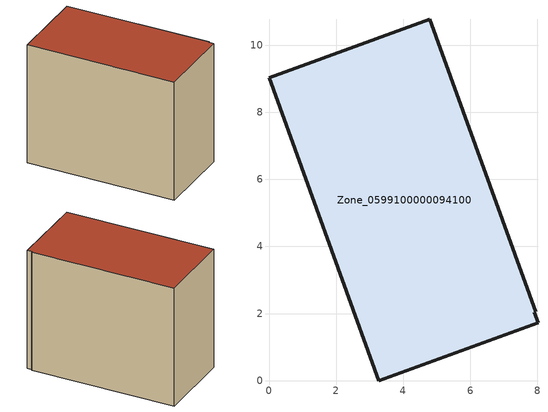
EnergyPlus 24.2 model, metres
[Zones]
Zone_0599100000094100
 floor ground (C_G): 7.96,2.06 7.91,2.04 8.02,1.73 3.27,0 0,9.03 4.79,10.77 z0
 wall outside (C_F): 7.96,2.06 4.79,10.77 0,9.03 3.27,0 8.02,1.73 7.91,2.04 7.96,2.06 z0:7.87
 roof outside (C_R): 7.91,2.04 7.96,2.06 4.79,10.77 0,9.03 3.27,0 8.02,1.73 z7.87
[BUILDING]
Pand.0599100000094100: North Axis=0; Terrain=City; Loads Convergence Tolerance Value=0.04; Temperature Convergence Tolerance Value=0.4; Solar Distribution=FullExterior; Maximum Number of Warmup Days=25; Minimum Number of Warmup Days=1
[Site:Location]
Rotterdam.The.Hague.AP_ZH_NLD Design_Conditions: Latitude=51.96; Longitude=4.45; Time Zone=1; Elevation=-4.5
[SITE:GROUNDTEMPERATURE:BUILDINGSURFACE]
18, 18, 18, 18, 18, 18, 18, 18, 18, 18, 18, 18
[MATERIAL] Thermal Absorptance=0.9; Solar Absorptance=0.7; Visible Absorptance=0.7
Name | Roughness | Thickness | Conductivity | Density | Specific Heat
G.TI.1975-1991 | MediumSmooth | 0.15 | 0.288461 | 540 | 1210
F.TI.1975-1991 | Rough | 0.3 | 0.230769 | 1920 | 840
R.TI.1975-1991 | MediumRough | 0.2 | 0.153846 | 1500 | 1000
[CONSTRUCTION]
C_G: G.TI.1975-1991
C_F: F.TI.1975-1991
C_R: R.TI.1975-1991
[ZONE]
Zone_0599100000094100: Type=1; Multiplier=1; Ceiling Height=Autocalculate; Volume=Autocalculate; Floor Area=autocalculate; Part of Total Floor Area=Yes
[ZONEINFILTRATION:DESIGNFLOWRATE]
Infil_Zone_0599100000094100: Zone or ZoneList or Space or SpaceList=Zone_0599100000094100; Schedule=AlwaysOn; Design Flow Rate Calculation Method=Flow/Area; Flow Rate per Floor Area=0.003; Constant Term Coefficient=1; Temperature Term Coefficient=0; Velocity Term Coefficient=0; Velocity Squared Term Coefficient=0
[HVACTEMPLATE:ZONE:IDEALLOADSAIRSYSTEM]
Zone_0599100000094100: Maximum Heating Supply Air Temperature=50; Minimum Cooling Supply Air Temperature=13; Maximum Heating Supply Air Humidity Ratio=0.0156; Minimum Cooling Supply Air Humidity Ratio=0.0077; Heating Limit=NoLimit; Cooling Limit=NoLimit; Dehumidification Control Type=ConstantSensibleHeatRatio; Cooling Sensible Heat Ratio=0.7; Dehumidification Setpoint=60; Humidification Control Type=None; Humidification Setpoint=30; Outdoor Air Method=None; Outdoor Air Flow Rate per Person=0.00944; Outdoor Air Flow Rate per Zone Floor Area=0; Outdoor Air Flow Rate per Zone=0; Demand Controlled Ventilation Type=None; Outdoor Air Economizer Type=NoEconomizer; Heat Recovery Type=None; Sensible Heat Recovery Effectiveness=0.7; Latent Heat Recovery Effectiveness=0.65
[ZONECONTROL:THERMOSTAT]
ThermostatControl_Zone_0599100000094100: Zone or ZoneList=Zone_0599100000094100; Control Type Schedule=DualSetpointControlType; Control 1=Thermostat_Zone_0599100000094100; Temperature Difference Between Cutout And Setpoint=0
[THERMOSTATSETPOINT:DUALSETPOINT]
Thermostat_Zone_0599100000094100: Heating Setpoint Temperature Schedule=HeatingSetpoint_Zone_0599100000094100; Cooling Setpoint Temperature Schedule=CoolingSetpoint_Zone_0599100000094100
[SCHEDULE:COMPACT]
HeatingSetpoint_Zone_0599100000094100: Through: 12/31, For: AllDays, Until: 24:00, 21
CoolingSetpoint_Zone_0599100000094100: Through: 12/31, For: AllDays, Until: 24:00, 24
DualSetpointControlType: Through: 12/31, For: AllDays, Until: 24:00, 4
AlwaysOn: Through: 12/31, For: AllDays, Until: 24:00, 1
